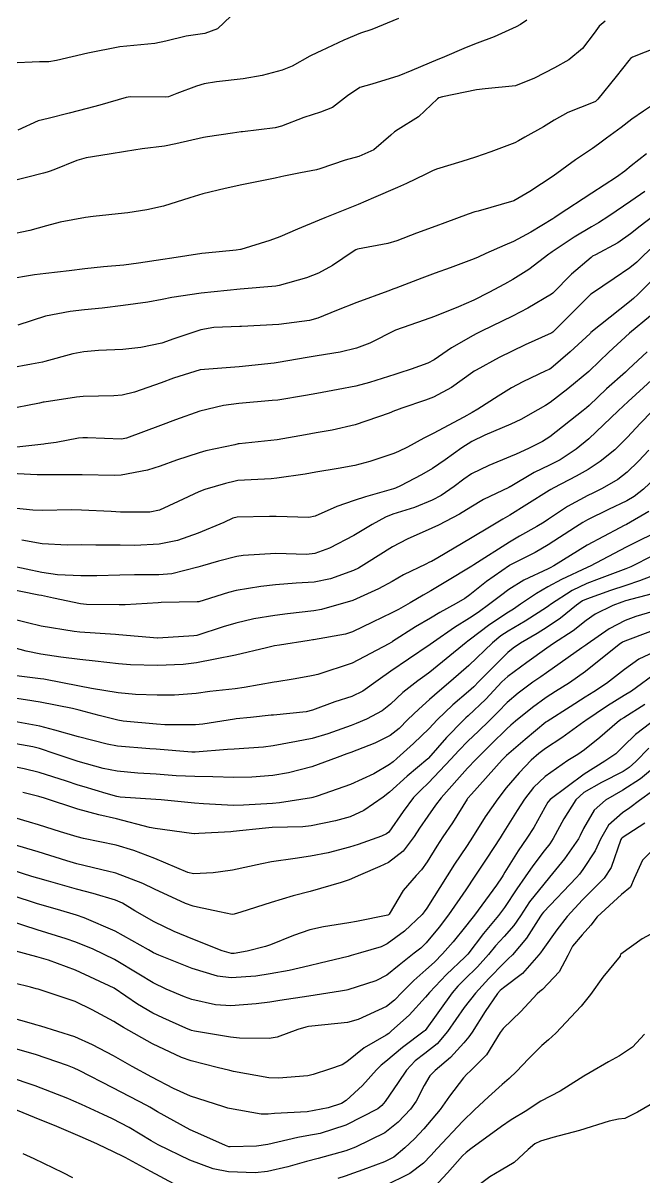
# Model space of a CAD drawing. Header units: metres. Extents: x 318500 to 325275, y 7408834 to 7428799.
# Drawn here: x 319847.9 to 319879.8, y 7410857.1 to 7410916.4 of the extents above; entities that cross this region are included whole.
import ezdxf

# ---------------------------------------------------------------- set-up
doc = ezdxf.new("R2010")
doc.units = ezdxf.units.M
doc.header["$MEASUREMENT"] = 0
doc.layers.add('Curvas de Nivel 1m', color=11, linetype='Continuous')
doc.layers.add('Curvas de Nivel 5m', color=15, linetype='Continuous')

msp = doc.modelspace()

# ---------------------------------------------------------------- linework, layer by layer
at = {"layer": 'Curvas de Nivel 1m', "flags": 128}
for points, elevation in [([(319858.544, 7410916.72), (319857.868, 7410916.072), (319857.206, 7410915.831), (319856.251, 7410915.703), (319855.2, 7410915.444), (319854.643, 7410915.324), (319853.196, 7410915.188), (319852.846, 7410915.144), (319851.19, 7410914.82), (319849.579, 7410914.443), (319849.185, 7410914.386), (319848.721, 7410914.383), (319847.184, 7410914.304)], 759), ([(319867.154, 7410916.601), (319865.784, 7410916.048), (319865.208, 7410915.852), (319864.358, 7410915.487), (319863.194, 7410914.946), (319862.992, 7410914.863), (319862.613, 7410914.666), (319861.704, 7410914.155), (319861.183, 7410913.944), (319860.161, 7410913.676), (319859.178, 7410913.511), (319857.806, 7410913.36), (319857.175, 7410913.247), (319856.786, 7410913.132), (319855.777, 7410912.754), (319855.339, 7410912.587), (319855.167, 7410912.559), (319853.377, 7410912.577), (319853.166, 7410912.548), (319851.821, 7410912.149), (319851.157, 7410911.981), (319850.242, 7410911.741), (319849.15, 7410911.474), (319848.644, 7410911.351), (319847.595, 7410910.863)], 758), ([(319877.777, 7410916.462), (319877.476, 7410916.206), (319877.211, 7410915.86), (319876.611, 7410915.067), (319875.923, 7410914.489), (319875.186, 7410914.079), (319874.151, 7410913.54), (319873.176, 7410913.146), (319871.616, 7410912.985), (319871.174, 7410912.94), (319869.426, 7410912.576), (319869.226, 7410912.523), (319869.169, 7410912.481), (319868.186, 7410911.558), (319867.145, 7410910.905), (319866.959, 7410910.786), (319866.774, 7410910.605), (319865.888, 7410909.859), (319865.123, 7410909.518), (319864.424, 7410909.336), (319863.113, 7410908.876), (319862.948, 7410908.827), (319862.124, 7410908.67), (319861.272, 7410908.515), (319861.108, 7410908.472), (319860.824, 7410908.401), (319859.103, 7410908.057), (319858.25, 7410907.871), (319857.099, 7410907.591), (319856.444, 7410907.399), (319855.092, 7410906.96), (319854.224, 7410906.773), (319853.245, 7410906.63), (319853.087, 7410906.61), (319851.47, 7410906.429), (319851.083, 7410906.379), (319849.775, 7410906.138), (319849.077, 7410905.961), (319848.209, 7410905.717), (319847.069, 7410905.468)], 756), ([(319873.76, 7410916.515), (319873.432, 7410916.303), (319873.215, 7410916.176), (319872.081, 7410915.663), (319871.202, 7410915.344), (319870.641, 7410915.116), (319869.4, 7410914.577), (319869.189, 7410914.498), (319867.84, 7410913.937), (319867.181, 7410913.655), (319865.792, 7410913.237), (319865.174, 7410913.054), (319864.537, 7410912.639), (319863.778, 7410912.034), (319863.157, 7410911.793), (319862.299, 7410911.522), (319861.146, 7410911.075), (319860.832, 7410910.997), (319859.141, 7410910.787), (319859.07, 7410910.782), (319858.631, 7410910.718), (319857.34, 7410910.533), (319857.136, 7410910.494), (319855.725, 7410910.16), (319855.129, 7410910.054), (319853.991, 7410909.913), (319853.125, 7410909.775), (319852.293, 7410909.631), (319851.119, 7410909.448), (319850.627, 7410909.315), (319849.445, 7410908.837), (319849.21, 7410908.738), (319849.109, 7410908.706), (319848.92, 7410908.654), (319847.103, 7410908.201)], 757), ([(319880.621, 7410912.425), (319879.748, 7410911.847), (319879.155, 7410911.428), (319878.597, 7410910.999), (319877.858, 7410910.459), (319877.444, 7410910.157), (319877.132, 7410909.927), (319876.266, 7410909.34), (319875.11, 7410908.5), (319873.903, 7410907.711), (319873.097, 7410907.246), (319871.258, 7410906.714), (319871.091, 7410906.672), (319870.75, 7410906.555), (319869.542, 7410906.114), (319869.08, 7410905.943), (319868.086, 7410905.579), (319867.069, 7410905.191), (319866.619, 7410905.054), (319865.062, 7410904.755), (319864.971, 7410904.722), (319864.828, 7410904.633), (319863.777, 7410903.922), (319863.043, 7410903.516), (319862.426, 7410903.279), (319861.033, 7410902.888), (319860.858, 7410902.857), (319859.03, 7410902.71), (319857.028, 7410902.499), (319855.51, 7410902.271), (319855.024, 7410902.167), (319854.288, 7410902.036), (319853.021, 7410901.86), (319851.942, 7410901.729), (319851.018, 7410901.637), (319850.29, 7410901.554), (319849.015, 7410901.307), (319847.598, 7410900.861)], 754), ([(319879.907, 7410909.653), (319879.119, 7410909.041), (319878.794, 7410908.766), (319878.362, 7410908.451), (319877.102, 7410907.63), (319875.37, 7410906.496), (319875.199, 7410906.387), (319875.087, 7410906.318), (319873.956, 7410905.632), (319873.07, 7410905.156), (319872.624, 7410904.969), (319871.649, 7410904.541), (319871.256, 7410904.348), (319871.056, 7410904.263), (319869.82, 7410903.797), (319869.044, 7410903.523), (319868.356, 7410903.271), (319867.032, 7410902.756), (319866.919, 7410902.714), (319866.619, 7410902.606), (319865.024, 7410902.013), (319863.98, 7410901.606), (319863.016, 7410901.217), (319862.584, 7410901.094), (319861.012, 7410900.886), (319859.094, 7410900.792), (319859.011, 7410900.787), (319857.677, 7410900.73), (319857.008, 7410900.619), (319855.609, 7410900.146), (319854.998, 7410899.937), (319853.918, 7410899.7), (319852.992, 7410899.608), (319851.738, 7410899.555), (319850.99, 7410899.49), (319850.427, 7410899.387), (319848.982, 7410898.985), (319848.869, 7410898.955), (319848.306, 7410898.85), (319847.194, 7410898.65)], 753), ([(319879.821, 7410907.714), (319879.098, 7410907.225), (319877.964, 7410906.457), (319877.432, 7410906.118), (319877.082, 7410905.912), (319876.182, 7410905.375), (319875.062, 7410904.62), (319874.988, 7410904.574), (319874.89, 7410904.502), (319873.851, 7410903.709), (319873.04, 7410903.196), (319872.602, 7410902.961), (319871.811, 7410902.538), (319871.026, 7410902.138), (319870.251, 7410901.79), (319869.017, 7410901.3), (319868.488, 7410901.112), (319867.01, 7410900.6), (319865.683, 7410899.937), (319864.996, 7410899.674), (319864.168, 7410899.466), (319862.989, 7410899.276), (319862.461, 7410899.192), (319860.984, 7410898.929), (319860.769, 7410898.898), (319858.98, 7410898.71), (319856.977, 7410898.553), (319855.592, 7410898.133), (319854.967, 7410897.884), (319853.589, 7410897.411), (319852.957, 7410897.251), (319852.537, 7410897.216), (319850.956, 7410897.193), (319850.62, 7410897.158), (319848.951, 7410896.9), (319848.901, 7410896.891), (319848.709, 7410896.844), (319846.946, 7410896.506)], 752), ([(319880.224, 7410906.429), (319879.574, 7410905.944), (319879.076, 7410905.537), (319878.435, 7410905.084), (319877.281, 7410904.467), (319877.137, 7410904.391), (319877.058, 7410904.331), (319876.056, 7410903.474), (319875.087, 7410902.499), (319875.03, 7410902.45), (319873.814, 7410901.721), (319873.018, 7410901.317), (319871.431, 7410900.544), (319871.152, 7410900.404), (319871.007, 7410900.327), (319869.878, 7410899.685), (319868.987, 7410899.077), (319868.668, 7410898.9), (319867.816, 7410898.592), (319867.187, 7410898.388), (319866.976, 7410898.324), (319865.675, 7410897.913), (319864.966, 7410897.719), (319864.064, 7410897.543), (319862.96, 7410897.346), (319862.383, 7410897.242), (319860.955, 7410897.009), (319860.663, 7410896.976), (319858.952, 7410896.821), (319858.177, 7410896.722), (319856.947, 7410896.435), (319855.701, 7410895.994), (319854.939, 7410895.7), (319853.19, 7410895.044), (319852.932, 7410894.996), (319851.184, 7410895.068), (319850.932, 7410895.065), (319850.713, 7410895.041), (319849.573, 7410894.834), (319849.016, 7410894.752), (319848.928, 7410894.737), (319847.243, 7410894.548)], 751), ([(319880.251, 7410903.219), (319879.459, 7410902.436), (319879.238, 7410902.228), (319879.026, 7410902.046), (319877.052, 7410900.469), (319877.029, 7410900.45), (319877.009, 7410900.431), (319875.991, 7410899.489), (319874.982, 7410898.624), (319874.906, 7410898.576), (319874.739, 7410898.502), (319873.543, 7410897.943), (319872.967, 7410897.629), (319872.285, 7410897.206), (319871.241, 7410896.546), (319870.948, 7410896.372), (319870.512, 7410896.123), (319868.937, 7410895.286), (319868.47, 7410895.05), (319867.616, 7410894.593), (319867.167, 7410894.357), (319866.925, 7410894.255), (319865.685, 7410893.852), (319864.915, 7410893.646), (319864.068, 7410893.488), (319862.91, 7410893.294), (319862.37, 7410893.203), (319860.905, 7410892.991), (319860.623, 7410892.966), (319858.902, 7410892.868), (319858.766, 7410892.848), (319858.27, 7410892.719), (319857.217, 7410892.413), (319856.893, 7410892.289), (319855.842, 7410891.794), (319854.879, 7410891.357), (319854.39, 7410891.254), (319852.877, 7410891.255), (319852.394, 7410891.28), (319850.878, 7410891.358), (319850.336, 7410891.368), (319848.877, 7410891.33), (319848.371, 7410891.354), (319846.879, 7410891.498)], 749), ([(319880.107, 7410901.341), (319879.032, 7410900.44), (319877.978, 7410899.472), (319876.981, 7410898.509), (319876.961, 7410898.49), (319876.938, 7410898.471), (319875.867, 7410897.586), (319874.956, 7410896.885), (319874.721, 7410896.735), (319874.321, 7410896.506), (319873.446, 7410896.014), (319872.942, 7410895.766), (319871.601, 7410895.205), (319870.933, 7410894.882), (319870.41, 7410894.558), (319869.557, 7410893.934), (319868.914, 7410893.489), (319868.338, 7410893.157), (319867.267, 7410892.596), (319867.015, 7410892.483), (319866.898, 7410892.447), (319865.469, 7410892.043), (319864.888, 7410891.852), (319863.988, 7410891.539), (319862.876, 7410891.048), (319862.561, 7410890.977), (319860.875, 7410891.021), (319860.539, 7410891.021), (319858.874, 7410890.984), (319858.653, 7410890.934), (319858.18, 7410890.72), (319856.864, 7410890.169), (319855.813, 7410889.798), (319854.858, 7410889.596), (319853.62, 7410889.541), (319852.858, 7410889.55), (319851.604, 7410889.555), (319850.857, 7410889.563), (319850.127, 7410889.558), (319848.858, 7410889.629), (319847.812, 7410889.809)], 748), ([(319879.939, 7410899.488), (319878.982, 7410898.594), (319878.906, 7410898.517), (319878.82, 7410898.442), (319877.848, 7410897.576), (319876.954, 7410896.73), (319876.817, 7410896.607), (319876.653, 7410896.474), (319874.936, 7410895.121), (319874.562, 7410894.875), (319873.834, 7410894.511), (319873.214, 7410894.228), (319872.924, 7410894.099), (319871.801, 7410893.652), (319870.91, 7410893.209), (319870.518, 7410892.944), (319870.017, 7410892.563), (319869.36, 7410892.106), (319868.889, 7410891.857), (319867.977, 7410891.495), (319866.878, 7410891.139), (319866.487, 7410890.995), (319865.81, 7410890.616), (319864.864, 7410890.046), (319863.613, 7410889.404), (319862.855, 7410889.119), (319862.442, 7410889.076), (319860.854, 7410889.122), (319859.177, 7410889.028), (319858.853, 7410888.975), (319857.912, 7410888.724), (319857.092, 7410888.491), (319856.845, 7410888.416), (319855.509, 7410888.084), (319854.839, 7410888.029), (319853.592, 7410888.025), (319852.838, 7410888.008), (319851.66, 7410887.985), (319850.837, 7410887.981), (319849.642, 7410888.028), (319848.84, 7410888.148), (319847.217, 7410888.492)], 747), ([(319880.598, 7410898.424), (319879.752, 7410897.648), (319878.957, 7410896.926), (319878.704, 7410896.694), (319878.444, 7410896.448), (319876.935, 7410895.009), (319876.291, 7410894.48), (319875.469, 7410893.944), (319874.917, 7410893.666), (319874.134, 7410893.285), (319872.9, 7410892.552), (319872.879, 7410892.542), (319872.836, 7410892.521), (319871.531, 7410891.9), (319870.884, 7410891.511), (319870.296, 7410891.141), (319869.211, 7410890.575), (319868.868, 7410890.418), (319867.599, 7410889.856), (319866.859, 7410889.463), (319865.524, 7410888.62), (319865.101, 7410888.371), (319864.844, 7410888.249), (319863.666, 7410887.819), (319862.835, 7410887.649), (319861.906, 7410887.597), (319860.833, 7410887.52), (319860.092, 7410887.43), (319858.828, 7410887.226), (319858.419, 7410887.124), (319857.182, 7410886.735), (319856.909, 7410886.648), (319856.818, 7410886.634), (319854.972, 7410886.604), (319854.818, 7410886.597), (319853.11, 7410886.491), (319852.815, 7410886.486), (319851.124, 7410886.507), (319850.816, 7410886.539), (319849.428, 7410886.834), (319848.822, 7410886.959), (319848.675, 7410886.989), (319846.827, 7410887.357)], 746), ([(319880.03, 7410894.429), (319879.496, 7410893.859), (319878.913, 7410893.301), (319878.427, 7410892.927), (319877.626, 7410892.459), (319877.143, 7410892.22), (319876.894, 7410892.099), (319875.841, 7410891.531), (319874.876, 7410890.892), (319874.643, 7410890.733), (319874.27, 7410890.506), (319873.373, 7410890.007), (319872.862, 7410889.708), (319871.037, 7410888.547), (319870.926, 7410888.471), (319870.848, 7410888.417), (319869.683, 7410887.721), (319868.829, 7410887.204), (319868.434, 7410886.976), (319867.766, 7410886.591), (319867.16, 7410886.251), (319866.812, 7410886.07), (319865.82, 7410885.6), (319864.797, 7410885.105), (319864.444, 7410884.986), (319862.79, 7410884.692), (319862.764, 7410884.687), (319862.575, 7410884.662), (319861.043, 7410884.422), (319860.787, 7410884.375), (319860.384, 7410884.284), (319858.782, 7410883.905), (319857.748, 7410883.694), (319856.778, 7410883.506), (319856.099, 7410883.425), (319854.776, 7410883.378), (319853.395, 7410883.399), (319852.777, 7410883.455), (319851.571, 7410883.601), (319850.779, 7410883.68), (319849.813, 7410883.797), (319848.781, 7410883.957), (319848.034, 7410884.103), (319846.786, 7410884.449)], 744), ([(319880.347, 7410892.987), (319879.756, 7410892.431), (319879.274, 7410892.057), (319878.891, 7410891.838), (319877.954, 7410891.384), (319876.876, 7410890.856), (319876.628, 7410890.719), (319876.263, 7410890.479), (319874.861, 7410889.574), (319874.181, 7410889.183), (319872.888, 7410888.52), (319872.864, 7410888.506), (319871.69, 7410887.684), (319870.827, 7410887.003), (319870.566, 7410886.811), (319870.129, 7410886.56), (319869.293, 7410886.093), (319868.808, 7410885.811), (319868.038, 7410885.351), (319866.859, 7410884.599), (319866.815, 7410884.575), (319866.79, 7410884.553), (319866.663, 7410884.476), (319864.779, 7410883.493), (319863.021, 7410882.904), (319862.772, 7410882.849), (319862.612, 7410882.821), (319861.754, 7410882.67), (319860.917, 7410882.529), (319860.767, 7410882.507), (319859.225, 7410882.241), (319858.762, 7410882.179), (319857.46, 7410882.029), (319856.758, 7410881.939), (319855.655, 7410881.853), (319854.756, 7410881.84), (319853.649, 7410881.884), (319852.758, 7410881.972), (319851.377, 7410882.195), (319850.762, 7410882.314), (319848.941, 7410882.665), (319848.768, 7410882.69), (319847.388, 7410882.861)], 743), ([(319880.034, 7410891.277), (319878.873, 7410890.614), (319878.757, 7410890.557), (319878.531, 7410890.445), (319876.861, 7410889.545), (319875.14, 7410888.496), (319874.955, 7410888.392), (319874.848, 7410888.342), (319873.599, 7410887.752), (319872.831, 7410887.273), (319872.405, 7410886.948), (319871.857, 7410886.534), (319871.255, 7410886.102), (319870.809, 7410885.811), (319870.034, 7410885.33), (319868.963, 7410884.577), (319868.789, 7410884.451), (319867.674, 7410883.698), (319866.775, 7410883.082), (319866.122, 7410882.61), (319865.332, 7410882.051), (319864.757, 7410881.779), (319863.894, 7410881.501), (319862.746, 7410881.075), (319862.414, 7410880.994), (319860.742, 7410880.826), (319860.612, 7410880.812), (319859.548, 7410880.698), (319858.822, 7410880.625), (319858.739, 7410880.613), (319857.108, 7410880.361), (319856.734, 7410880.33), (319855.162, 7410880.327), (319854.734, 7410880.351), (319853.009, 7410880.513), (319852.737, 7410880.558), (319851.786, 7410880.804), (319850.744, 7410881.081), (319850.413, 7410881.156), (319848.75, 7410881.481), (319848.002, 7410881.601), (319846.754, 7410881.793)], 742), ([(319880.843, 7410890.42), (319879.516, 7410889.781), (319878.86, 7410889.448), (319877.004, 7410888.468), (319876.895, 7410888.424), (319876.849, 7410888.402), (319875.539, 7410887.79), (319874.834, 7410887.41), (319874.259, 7410887.076), (319873.43, 7410886.514), (319873.066, 7410886.268), (319872.814, 7410886.113), (319871.857, 7410885.482), (319870.792, 7410884.664), (319870.728, 7410884.614), (319870.638, 7410884.552), (319868.774, 7410883.027), (319868.517, 7410882.838), (319868.156, 7410882.586), (319867.377, 7410881.977), (319866.752, 7410881.378), (319866.316, 7410881.037), (319865.511, 7410880.618), (319864.978, 7410880.385), (319864.735, 7410880.287), (319863.523, 7410879.853), (319862.724, 7410879.621), (319861.924, 7410879.466), (319860.718, 7410879.246), (319860.225, 7410879.18), (319858.716, 7410879.077), (319858.382, 7410879.048), (319856.713, 7410878.915), (319856.538, 7410878.916), (319854.715, 7410879.069), (319854.386, 7410879.094), (319852.717, 7410879.232), (319852.187, 7410879.329), (319850.723, 7410879.712), (319849.509, 7410880.052), (319848.731, 7410880.253), (319847.04, 7410880.561)], 741), ([(319880.847, 7410888.216), (319879.548, 7410887.725), (319878.836, 7410887.489), (319878.054, 7410887.229), (319876.825, 7410886.786), (319876.611, 7410886.685), (319876.317, 7410886.478), (319875.493, 7410885.806), (319874.803, 7410885.337), (319874.28, 7410885.023), (319873.434, 7410884.514), (319873.047, 7410884.258), (319872.785, 7410884.039), (319871.291, 7410882.542), (319871.033, 7410882.279), (319870.762, 7410882.035), (319869.958, 7410881.355), (319869.146, 7410880.574), (319868.949, 7410880.365), (319868.733, 7410880.139), (319867.938, 7410879.371), (319867.079, 7410878.596), (319866.885, 7410878.421), (319866.707, 7410878.287), (319865.891, 7410877.801), (319864.696, 7410877.259), (319862.988, 7410876.656), (319862.76, 7410876.588), (319862.689, 7410876.575), (319861.044, 7410876.317), (319860.684, 7410876.288), (319859.192, 7410876.192), (319858.682, 7410876.188), (319857.146, 7410876.27), (319856.683, 7410876.304), (319854.973, 7410876.47), (319854.686, 7410876.492), (319852.866, 7410876.608), (319852.688, 7410876.642), (319852.144, 7410876.798), (319851.008, 7410877.13), (319850.694, 7410877.227), (319850.096, 7410877.426), (319848.7, 7410877.883), (319847.922, 7410878.071), (319846.704, 7410878.309)], 739), ([(319880.203, 7410887.053), (319878.824, 7410886.685), (319878.637, 7410886.629), (319878.18, 7410886.45), (319877.272, 7410886.004), (319876.808, 7410885.675), (319876.132, 7410885.148), (319875.134, 7410884.495), (319874.788, 7410884.268), (319873.76, 7410883.531), (319872.773, 7410882.8), (319872.471, 7410882.524), (319871.643, 7410881.65), (319870.744, 7410880.793), (319870.616, 7410880.677), (319870.483, 7410880.554), (319869.624, 7410879.669), (319868.711, 7410878.618), (319868.695, 7410878.595), (319868.672, 7410878.58), (319867.611, 7410877.681), (319866.693, 7410876.871), (319866.371, 7410876.605), (319865.383, 7410875.916), (319864.674, 7410875.59), (319863.924, 7410875.388), (319862.667, 7410875.129), (319862.25, 7410875.081), (319860.665, 7410875.044), (319860.327, 7410875.023), (319858.662, 7410874.841), (319858.541, 7410874.833), (319856.893, 7410874.737), (319856.678, 7410874.721), (319856.66, 7410874.721), (319856.53, 7410874.741), (319854.664, 7410875.004), (319854.374, 7410875.055), (319852.67, 7410875.49), (319851.77, 7410875.707), (319850.677, 7410875.986), (319848.972, 7410876.551), (319848.687, 7410876.642), (319847.864, 7410876.852)], 738), ([(319880.818, 7410886.309), (319879.357, 7410885.89), (319878.809, 7410885.689), (319877.996, 7410885.258), (319876.861, 7410884.469), (319876.789, 7410884.417), (319876.591, 7410884.275), (319874.775, 7410883.002), (319874.481, 7410882.795), (319874.072, 7410882.507), (319873.318, 7410881.958), (319872.754, 7410881.468), (319872.277, 7410880.997), (319871.814, 7410880.534), (319871.27, 7410880.004), (319870.724, 7410879.48), (319870.261, 7410879.013), (319869.85, 7410878.563), (319868.698, 7410877.348), (319868.304, 7410876.974), (319867.935, 7410876.588), (319867.403, 7410875.869), (319866.663, 7410874.818), (319866.547, 7410874.716), (319866.286, 7410874.606), (319865.097, 7410874.18), (319864.651, 7410874.042), (319863.54, 7410873.754), (319862.644, 7410873.57), (319861.846, 7410873.464), (319860.639, 7410873.292), (319860.136, 7410873.189), (319858.632, 7410872.861), (319858.506, 7410872.837), (319857.634, 7410872.725), (319856.629, 7410872.672), (319856.332, 7410872.743), (319854.64, 7410873.455), (319853.561, 7410873.862), (319852.65, 7410874.137), (319850.98, 7410874.491), (319850.656, 7410874.567), (319849.794, 7410874.829), (319848.665, 7410875.181), (319848.194, 7410875.32), (319846.674, 7410875.777)], 737), ([(319880.11, 7410885.117), (319878.793, 7410884.628), (319878.669, 7410884.565), (319878.501, 7410884.444), (319876.776, 7410883.066), (319875.944, 7410882.482), (319875.224, 7410882.032), (319874.758, 7410881.729), (319874.048, 7410881.21), (319873.182, 7410880.516), (319872.942, 7410880.313), (319872.734, 7410880.124), (319871.928, 7410879.326), (319871.135, 7410878.544), (319870.705, 7410878.095), (319869.361, 7410876.57), (319869.07, 7410876.189), (319868.676, 7410875.63), (319868.241, 7410875.009), (319867.967, 7410874.587), (319867.402, 7410873.84), (319866.64, 7410873.244), (319866.203, 7410873.04), (319865.207, 7410872.621), (319864.627, 7410872.366), (319864.211, 7410872.221), (319862.621, 7410871.763), (319861.753, 7410871.534), (319860.615, 7410871.199), (319859.067, 7410870.703), (319858.722, 7410870.594), (319858.608, 7410870.586), (319857.961, 7410870.72), (319856.841, 7410870.965), (319856.613, 7410871.015), (319856.208, 7410871.151), (319854.621, 7410871.884), (319854.02, 7410872.165), (319852.629, 7410872.708), (319852.565, 7410872.726), (319852.273, 7410872.795), (319850.636, 7410873.191), (319850.125, 7410873.338), (319848.644, 7410873.792), (319847.313, 7410874.197)], 736), ([(319880.294, 7410882.906), (319879.649, 7410882.431), (319879.14, 7410882.061), (319878.761, 7410881.827), (319877.907, 7410881.299), (319876.741, 7410880.506), (319876.717, 7410880.494), (319876.689, 7410880.471), (319875.553, 7410879.662), (319874.719, 7410879.107), (319874.37, 7410878.848), (319873.988, 7410878.507), (319873.355, 7410877.862), (319872.696, 7410877.088), (319872.259, 7410876.526), (319871.612, 7410875.6), (319870.967, 7410874.545), (319870.846, 7410874.358), (319870.653, 7410874.068), (319870.037, 7410873.161), (319869.659, 7410872.565), (319868.613, 7410870.901), (319868.482, 7410870.711), (319868.371, 7410870.582), (319867.465, 7410869.723), (319866.587, 7410869.072), (319866.264, 7410868.926), (319865.214, 7410868.62), (319864.734, 7410868.472), (319864.577, 7410868.427), (319863.142, 7410868.081), (319862.569, 7410867.942), (319861.54, 7410867.696), (319860.563, 7410867.528), (319859.831, 7410867.421), (319858.559, 7410867.328), (319857.86, 7410867.421), (319856.566, 7410867.811), (319854.848, 7410868.485), (319854.578, 7410868.616), (319854.323, 7410868.764), (319852.594, 7410869.73), (319851.017, 7410870.401), (319850.606, 7410870.539), (319849.632, 7410870.83), (319848.613, 7410871.127), (319847.306, 7410871.549)], 734), ([(319879.815, 7410881.368), (319878.744, 7410880.691), (319878.589, 7410880.596), (319878.392, 7410880.445), (319877.506, 7410879.68), (319876.719, 7410879.047), (319876.383, 7410878.807), (319875.871, 7410878.483), (319874.702, 7410877.669), (319874.095, 7410877.107), (319873.632, 7410876.511), (319873.267, 7410875.928), (319872.667, 7410874.958), (319872.495, 7410874.691), (319872.386, 7410874.524), (319871.7, 7410873.479), (319871.084, 7410872.543), (319870.623, 7410871.845), (319869.738, 7410870.563), (319869.249, 7410869.922), (319868.588, 7410869.133), (319868.314, 7410868.853), (319867.969, 7410868.586), (319867.188, 7410867.976), (319866.563, 7410867.469), (319865.996, 7410867.17), (319864.551, 7410866.703), (319864.494, 7410866.688), (319864.173, 7410866.636), (319862.547, 7410866.389), (319861.062, 7410866.157), (319860.544, 7410866.081), (319859.849, 7410865.996), (319858.542, 7410865.885), (319857.754, 7410865.933), (319856.545, 7410866.221), (319856.159, 7410866.357), (319855.229, 7410866.753), (319854.555, 7410867.079), (319853.824, 7410867.509), (319852.572, 7410868.263), (319851.471, 7410868.807), (319850.585, 7410869.16), (319850.086, 7410869.326), (319848.594, 7410869.798), (319847.229, 7410870.233)], 733), ([(319880.137, 7410880.426), (319879.335, 7410879.83), (319878.722, 7410879.228), (319878.322, 7410878.84), (319877.767, 7410878.454), (319876.703, 7410877.784), (319874.956, 7410876.496), (319874.829, 7410876.357), (319874.684, 7410876.077), (319874.116, 7410875.058), (319873.759, 7410874.509), (319873.309, 7410873.854), (319872.633, 7410872.748), (319872.545, 7410872.607), (319872.49, 7410872.522), (319872.194, 7410872.095), (319871.059, 7410870.543), (319870.864, 7410870.288), (319870.601, 7410869.964), (319869.966, 7410869.182), (319869.428, 7410868.567), (319869.008, 7410868.139), (319868.567, 7410867.734), (319867.947, 7410867.198), (319867.351, 7410866.592), (319866.963, 7410866.178), (319866.543, 7410865.859), (319865.095, 7410865.181), (319864.534, 7410865.029), (319862.714, 7410864.84), (319862.532, 7410864.819), (319862.399, 7410864.794), (319861.989, 7410864.665), (319860.923, 7410864.277), (319860.523, 7410864.211), (319858.999, 7410864.227), (319858.524, 7410864.279), (319856.684, 7410864.581), (319856.528, 7410864.625), (319856.235, 7410864.743), (319855.049, 7410865.269), (319854.538, 7410865.51), (319853.744, 7410865.974), (319852.55, 7410866.79), (319850.563, 7410867.717), (319849.177, 7410868.228), (319848.573, 7410868.402), (319846.865, 7410868.866)], 732), ([(319880.03, 7410879.117), (319879.351, 7410878.434), (319879.014, 7410878.13), (319878.705, 7410877.929), (319877.596, 7410877.354), (319876.694, 7410876.85), (319876.27, 7410876.476), (319875.659, 7410875.501), (319875.118, 7410874.493), (319874.935, 7410874.216), (319874.65, 7410873.852), (319874.066, 7410873.078), (319873.669, 7410872.51), (319873.243, 7410871.895), (319872.614, 7410870.935), (319872.303, 7410870.525), (319871.528, 7410869.605), (319870.724, 7410868.548), (319870.659, 7410868.469), (319870.578, 7410868.392), (319869.623, 7410867.505), (319868.757, 7410866.577), (319868.548, 7410866.335), (319867.712, 7410865.415), (319866.81, 7410864.597), (319866.658, 7410864.469), (319866.527, 7410864.387), (319865.399, 7410863.735), (319864.506, 7410863.019), (319864.273, 7410862.864), (319863.615, 7410862.643), (319862.785, 7410862.366), (319862.495, 7410862.299), (319861.002, 7410862.165), (319860.493, 7410862.195), (319858.69, 7410862.515), (319858.498, 7410862.561), (319857.837, 7410862.72), (319856.505, 7410863.067), (319856.009, 7410863.243), (319854.518, 7410863.942), (319853.028, 7410864.783), (319852.718, 7410864.973), (319852.533, 7410865.078), (319851.413, 7410865.681), (319850.543, 7410866.104), (319848.648, 7410866.74), (319848.549, 7410866.766), (319848.25, 7410866.844), (319846.556, 7410867.252)], 731), ([(319880.207, 7410876.913), (319879.541, 7410876.431), (319879.058, 7410876.063), (319878.68, 7410875.798), (319877.954, 7410875.168), (319877.547, 7410874.457), (319877.268, 7410873.844), (319876.636, 7410872.884), (319876.46, 7410872.645), (319876.315, 7410872.475), (319874.612, 7410870.695), (319874.522, 7410870.59), (319874.467, 7410870.501), (319873.736, 7410869.366), (319873.022, 7410868.516), (319872.798, 7410868.297), (319872.573, 7410868.081), (319871.799, 7410867.294), (319871.112, 7410866.542), (319870.543, 7410865.81), (319869.679, 7410864.563), (319869.149, 7410863.942), (319868.513, 7410863.435), (319868.02, 7410863.072), (319867.57, 7410862.589), (319867.139, 7410861.945), (319866.476, 7410860.971), (319866.31, 7410860.765), (319866.101, 7410860.606), (319864.461, 7410859.765), (319863.138, 7410859.331), (319862.455, 7410859.208), (319861.992, 7410859.127), (319860.451, 7410858.769), (319859.871, 7410858.689), (319858.515, 7410858.643), (319858.449, 7410858.648), (319858.266, 7410858.713), (319856.998, 7410859.274), (319856.458, 7410859.524), (319854.779, 7410860.445), (319854.469, 7410860.63), (319854.384, 7410860.676), (319854.228, 7410860.764), (319852.483, 7410861.679), (319850.745, 7410862.568), (319850.498, 7410862.68), (319850.148, 7410862.824), (319848.505, 7410863.383), (319847.362, 7410863.711)], 729), ([(319879.822, 7410875.279), (319878.661, 7410874.525), (319878.614, 7410874.487), (319878.591, 7410874.441), (319878.09, 7410872.996), (319877.732, 7410872.453), (319876.619, 7410871.34), (319875.828, 7410870.482), (319875.295, 7410869.794), (319874.584, 7410868.791), (319874.463, 7410868.62), (319874.377, 7410868.502), (319873.531, 7410867.545), (319872.555, 7410866.822), (319872.392, 7410866.683), (319872.253, 7410866.524), (319871.609, 7410865.603), (319870.952, 7410864.544), (319870.778, 7410864.295), (319870.522, 7410863.984), (319869.83, 7410863.24), (319869.041, 7410862.572), (319868.774, 7410862.298), (319868.488, 7410861.79), (319868.063, 7410860.997), (319867.782, 7410860.587), (319867.148, 7410859.908), (319866.458, 7410859.361), (319864.956, 7410858.622), (319864.591, 7410858.485), (319864.447, 7410858.442), (319863.037, 7410858.055), (319862.438, 7410857.886), (319861.482, 7410857.622), (319860.431, 7410857.385), (319859.803, 7410857.316), (319858.43, 7410857.36), (319857.636, 7410857.518), (319856.438, 7410857.958), (319854.807, 7410858.756), (319854.452, 7410858.963), (319853.316, 7410859.634), (319852.463, 7410860.086), (319851.977, 7410860.312), (319850.873, 7410860.814), (319850.473, 7410860.999), (319850.173, 7410861.125), (319848.484, 7410861.779), (319847.113, 7410862.238)], 728), ([(319880.659, 7410874.331), (319879.696, 7410873.378), (319879.275, 7410872.434), (319879.079, 7410871.982), (319878.622, 7410871.612), (319877.374, 7410870.459), (319877.039, 7410870.028), (319876.596, 7410869.544), (319876.11, 7410868.954), (319875.856, 7410868.481), (319875.417, 7410867.638), (319874.554, 7410866.733), (319874.427, 7410866.626), (319874.295, 7410866.503), (319873.448, 7410865.604), (319872.532, 7410864.726), (319872.388, 7410864.522), (319871.679, 7410863.366), (319870.863, 7410862.545), (319870.669, 7410862.376), (319870.495, 7410862.184), (319869.789, 7410861.252), (319869.296, 7410860.568), (319868.46, 7410859.565), (319867.978, 7410859.062), (319867.493, 7410858.59), (319866.918, 7410858.12), (319866.439, 7410857.876), (319865.509, 7410857.539), (319864.428, 7410857.139), (319864.05, 7410857.012)], 727), ([(319880.601, 7410869.823), (319879.688, 7410869.334), (319878.582, 7410868.54), (319878.553, 7410868.467), (319878.548, 7410868.44), (319877.656, 7410867.362), (319877.021, 7410866.463), (319876.544, 7410865.867), (319875.24, 7410864.489), (319874.871, 7410864.149), (319874.52, 7410863.851), (319873.842, 7410863.175), (319873.234, 7410862.513), (319872.855, 7410862.156), (319872.49, 7410861.853), (319871.792, 7410861.218), (319871.07, 7410860.541), (319870.464, 7410859.969), (319869.156, 7410858.569), (319868.821, 7410858.197), (319868.438, 7410857.806), (319867.74, 7410857.277), (319866.42, 7410856.627)], 726), ([(319855.618, 7410856.748), (319854.429, 7410857.376), (319853.122, 7410858.098), (319852.445, 7410858.43), (319852.196, 7410858.543), (319851.659, 7410858.802), (319850.81, 7410859.179), (319850.448, 7410859.329), (319849.596, 7410859.686), (319848.46, 7410860.148), (319846.711, 7410860.866)], 727), ([(319880.099, 7410860.8), (319879.447, 7410860.43), (319878.794, 7410860.11), (319878.466, 7410860.059), (319877.99, 7410859.972), (319876.46, 7410859.493), (319875.092, 7410859.126), (319874.454, 7410858.935), (319874.163, 7410858.792), (319873.817, 7410858.506), (319873.103, 7410857.85), (319872.434, 7410857.45), (319871.856, 7410857.101), (319871.095, 7410856.54)], 724), ([(319850.422, 7410857.049), (319849.932, 7410857.318), (319848.432, 7410858.024), (319847.867, 7410858.281)], 726)]:
    msp.add_lwpolyline(points, dxfattribs=dict(at, elevation=elevation))
at = {"layer": 'Curvas de Nivel 5m', "flags": 128}
for points, elevation in [([(319880.489, 7410915.139), (319879.193, 7410914.615), (319879.088, 7410914.545), (319879.002, 7410914.443), (319878.349, 7410913.62), (319877.407, 7410912.466), (319877.287, 7410912.35), (319877.167, 7410912.285), (319875.872, 7410911.777), (319875.153, 7410911.381), (319874.613, 7410911.04), (319873.648, 7410910.515), (319873.33, 7410910.325), (319873.135, 7410910.217), (319871.906, 7410909.76), (319871.124, 7410909.489), (319870.421, 7410909.26), (319869.114, 7410908.869), (319868.908, 7410908.787), (319868.525, 7410908.586), (319867.574, 7410908.127), (319867.103, 7410907.922), (319865.873, 7410907.394), (319865.094, 7410907.054), (319864.068, 7410906.645), (319863.373, 7410906.368), (319863.084, 7410906.242), (319861.969, 7410905.778), (319861.071, 7410905.396), (319860.552, 7410905.204), (319859.061, 7410904.746), (319859.034, 7410904.736), (319858.826, 7410904.714), (319857.243, 7410904.552), (319857.057, 7410904.533), (319855.512, 7410904.297), (319855.052, 7410904.233), (319853.797, 7410904.031), (319853.047, 7410903.939), (319852.002, 7410903.849), (319851.044, 7410903.746), (319850.231, 7410903.64), (319849.04, 7410903.51), (319848.456, 7410903.432), (319847.035, 7410903.202)], 755), ([(319880.434, 7410905.062), (319879.754, 7410904.433), (319879.406, 7410904.086), (319879.05, 7410903.79), (319878.237, 7410903.257), (319877.083, 7410902.469), (319877.03, 7410902.425), (319875.089, 7410900.499), (319875.047, 7410900.461), (319875.009, 7410900.434), (319873.677, 7410899.836), (319872.995, 7410899.521), (319872.335, 7410899.184), (319871.146, 7410898.548), (319871.044, 7410898.484), (319870.978, 7410898.443), (319869.879, 7410897.654), (319868.959, 7410897.153), (319868.547, 7410896.994), (319867.332, 7410896.596), (319867.054, 7410896.494), (319866.948, 7410896.448), (319866.678, 7410896.335), (319864.941, 7410895.734), (319863.754, 7410895.463), (319862.937, 7410895.322), (319862.386, 7410895.215), (319860.933, 7410894.969), (319858.976, 7410894.755), (319858.93, 7410894.75), (319858.758, 7410894.713), (319857.267, 7410894.393), (319856.923, 7410894.302), (319855.752, 7410893.917), (319854.913, 7410893.61), (319854.267, 7410893.412), (319852.905, 7410893.146), (319852.571, 7410893.129), (319850.905, 7410893.164), (319850.564, 7410893.164), (319848.905, 7410893.162), (319848.585, 7410893.164), (319846.906, 7410893.256)], 750), ([(319880.192, 7410896.428), (319879.583, 7410895.794), (319878.937, 7410895.094), (319878.285, 7410894.45), (319877.533, 7410893.849), (319876.915, 7410893.446), (319876.297, 7410893.092), (319875.144, 7410892.496), (319874.987, 7410892.41), (319874.898, 7410892.36), (319873.764, 7410891.634), (319872.879, 7410891.095), (319872.516, 7410890.885), (319871.923, 7410890.534), (319870.863, 7410889.896), (319869.178, 7410888.9), (319868.851, 7410888.721), (319868.76, 7410888.672), (319868.566, 7410888.583), (319867.413, 7410888.023), (319866.836, 7410887.692), (319866.137, 7410887.304), (319864.821, 7410886.709), (319864.763, 7410886.688), (319864.567, 7410886.634), (319863.212, 7410886.256), (319862.813, 7410886.18), (319861.464, 7410886.02), (319860.809, 7410885.939), (319859.734, 7410885.768), (319858.803, 7410885.553), (319858.16, 7410885.359), (319856.793, 7410884.917), (319856.641, 7410884.893), (319854.79, 7410884.78), (319854.771, 7410884.779), (319852.792, 7410884.953), (319852.621, 7410884.964), (319850.794, 7410885.09), (319850.491, 7410885.126), (319848.798, 7410885.397), (319848.089, 7410885.563), (319846.805, 7410885.89)], 745), ([(319880.256, 7410889.026), (319879.096, 7410888.438), (319878.925, 7410888.363), (319878.848, 7410888.335), (319877.474, 7410887.827), (319876.837, 7410887.584), (319876.089, 7410887.223), (319874.975, 7410886.498), (319874.886, 7410886.431), (319874.818, 7410886.385), (319873.666, 7410885.653), (319872.799, 7410885.139), (319872.427, 7410884.894), (319871.993, 7410884.532), (319870.778, 7410883.368), (319869.856, 7410882.564), (319869.268, 7410882.067), (319868.756, 7410881.621), (319868.199, 7410881.134), (319867.645, 7410880.591), (319867.189, 7410880.14), (319866.728, 7410879.783), (319865.949, 7410879.384), (319864.714, 7410878.906), (319864.511, 7410878.835), (319864.005, 7410878.641), (319862.705, 7410878.173), (319861.516, 7410877.858), (319860.7, 7410877.726), (319859.63, 7410877.627), (319858.699, 7410877.613), (319857.62, 7410877.647), (319856.699, 7410877.663), (319855.739, 7410877.71), (319854.7, 7410877.791), (319853.768, 7410877.842), (319852.702, 7410877.945), (319851.989, 7410878.087), (319850.706, 7410878.433), (319849.519, 7410878.832), (319848.714, 7410879.107), (319848.371, 7410879.189), (319846.719, 7410879.484)], 740), ([(319880.789, 7410884.299), (319879.518, 7410883.697), (319878.777, 7410883.171), (319877.849, 7410882.454), (319877.201, 7410882.026), (319876.759, 7410881.751), (319875.978, 7410881.255), (319874.8, 7410880.499), (319874.764, 7410880.475), (319874.739, 7410880.457), (319873.664, 7410879.573), (319872.713, 7410878.748), (319872.597, 7410878.636), (319872.486, 7410878.523), (319870.913, 7410876.767), (319870.723, 7410876.55), (319870.708, 7410876.531), (319870.689, 7410876.497), (319869.944, 7410875.288), (319869.447, 7410874.568), (319869.127, 7410874.099), (319868.64, 7410873.278), (319868.347, 7410872.87), (319868.065, 7410872.586), (319867.396, 7410871.819), (319866.683, 7410870.599), (319866.652, 7410870.557), (319866.609, 7410870.538), (319865.006, 7410870.222), (319864.603, 7410870.152), (319863.302, 7410869.947), (319862.597, 7410869.785), (319861.76, 7410869.5), (319860.585, 7410869.022), (319860.333, 7410868.935), (319859.382, 7410868.698), (319858.714, 7410868.572), (319858.578, 7410868.575), (319858.101, 7410868.717), (319856.589, 7410869.308), (319855.641, 7410869.703), (319854.602, 7410870.2), (319853.62, 7410870.775), (319852.986, 7410871.157), (319852.615, 7410871.312), (319851.469, 7410871.657), (319850.621, 7410871.883), (319849.17, 7410872.289), (319848.626, 7410872.446), (319848.323, 7410872.54), (319847.3, 7410872.86)], 735), ([(319880.642, 7410878.421), (319879.59, 7410877.542), (319878.695, 7410876.959), (319877.8, 7410876.453), (319877.209, 7410875.935), (319876.668, 7410874.99), (319876.502, 7410874.633), (319876.406, 7410874.474), (319875.685, 7410873.444), (319874.93, 7410872.495), (319874.626, 7410872.146), (319873.896, 7410871.228), (319873.43, 7410870.512), (319873.096, 7410870.021), (319872.594, 7410869.455), (319872.148, 7410868.965), (319871.795, 7410868.532), (319871.226, 7410867.885), (319870.56, 7410867.234), (319870.21, 7410866.9), (319869.913, 7410866.56), (319868.53, 7410864.63), (319868.506, 7410864.604), (319868.481, 7410864.58), (319867.366, 7410863.743), (319866.506, 7410863.029), (319866.27, 7410862.837), (319866.03, 7410862.607), (319865.314, 7410861.791), (319864.476, 7410861.019), (319864.231, 7410860.876), (319863.546, 7410860.644), (319862.468, 7410860.45), (319860.793, 7410860.35), (319860.466, 7410860.322), (319860.098, 7410860.317), (319858.469, 7410860.618), (319858.397, 7410860.639), (319858.142, 7410860.715), (319856.478, 7410861.256), (319855.594, 7410861.638), (319854.492, 7410862.219), (319853.481, 7410862.775), (319852.508, 7410863.318), (319851.432, 7410863.89), (319850.522, 7410864.29), (319848.784, 7410864.837), (319848.521, 7410864.913), (319848.424, 7410864.939), (319846.529, 7410865.479)], 730), ([(319879.808, 7410864.427), (319879.185, 7410863.769), (319878.513, 7410863.323), (319877.946, 7410863.011), (319877.006, 7410862.462), (319876.689, 7410862.275), (319876.495, 7410862.149), (319875.47, 7410861.5), (319874.477, 7410860.991), (319874.178, 7410860.8), (319873.75, 7410860.507), (319872.955, 7410860.025), (319872.462, 7410859.696), (319870.877, 7410858.544), (319870.633, 7410858.362), (319870.445, 7410858.187), (319869.683, 7410857.31), (319868.999, 7410856.571)], 725)]:
    msp.add_lwpolyline(points, dxfattribs=dict(at, elevation=elevation))

doc.saveas('drawing.dxf')
